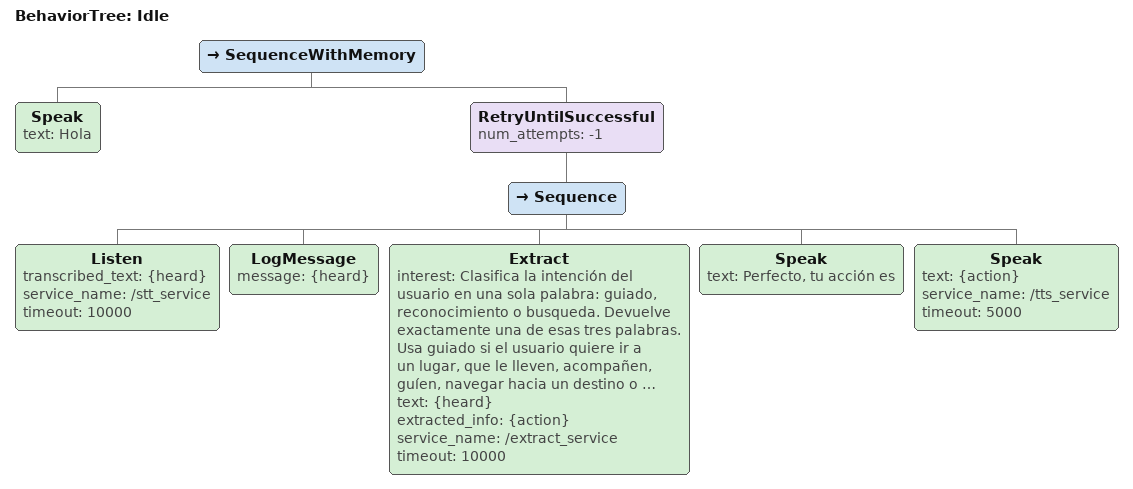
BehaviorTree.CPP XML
<?xml version="1.0" encoding="UTF-8"?>
<root BTCPP_format="4">
  <BehaviorTree ID="Idle">
    <SequenceWithMemory>
      <Speak text="Hola"/>
      <RetryUntilSuccessful num_attempts="-1">
        <Sequence>
          <Listen transcribed_text="{heard}" service_name="/stt_service"
          timeout="10000"/>
          <LogMessage message="{heard}"/>
          <Extract
            interest="Clasifica la intención del usuario en una sola palabra: guiado,
              reconocimiento o busqueda. Devuelve exactamente una de esas tres palabras. Usa
              guiado si el usuario quiere ir a un lugar, que le lleven, acompañen, guíen,
              navegar hacia un destino o desplazarse a algún sitio. Usa busqueda solo si
              quiere encontrar/localizar un objeto o persona cercana con la cámara. Usa
              reconocimiento si quiere describir o explicar el entorno."
            text="{heard}"
            extracted_info="{action}"
            service_name="/extract_service"
            timeout="10000"/>
         <Speak text="Perfecto, tu acción es "/>
          <Speak
          text="{action}"
          service_name="/tts_service"
          timeout="5000"/>
        </Sequence>
      </RetryUntilSuccessful>
    </SequenceWithMemory>
  </BehaviorTree>

</root>
